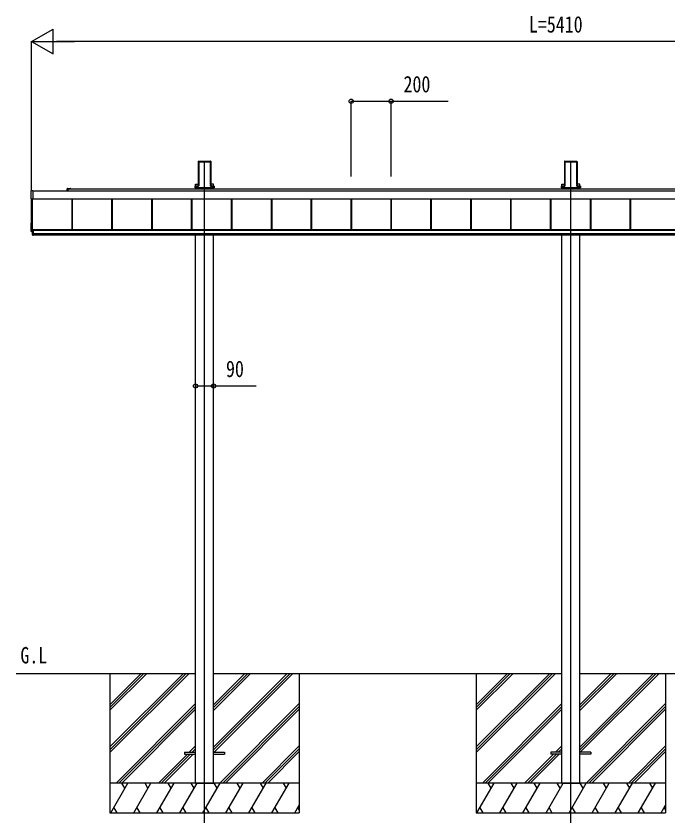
# Model space of a CAD drawing. Units: millimetres, scale not verified. Extents: x -10512 to 10512, y -7425 to 7425.
# Drawn here: x -2839 to 429, y -4262 to -215 of the extents above; entities that cross this region are included whole.
import ezdxf
from ezdxf.enums import TextEntityAlignment as Align

# ---------------------------------------------------------------- set-up
doc = ezdxf.new("R2010")
doc.units = ezdxf.units.MM
doc.header["$LTSCALE"] = 30
for name, color, linetype in [('0-2_USER1', 3, 'Continuous'), ('0-3_YKK_12', 2, 'Continuous'), ('0-5_YKK_A1', 4, 'Continuous'), ('0-6_YKK_D', 6, 'Continuous')]:
    doc.layers.add(name, color=color, linetype=linetype)
doc.styles.add('ＭＳ ゴシック', font='')
doc.styles.get('ＭＳ ゴシック').set_extended_font_data('MS Gothic')

msp = doc.modelspace()

# ---------------------------------------------------------------- linework, layer by layer
at = {"layer": '0-3_YKK_12'}
for p, q in [((-1894.45, -4262.5), (-1894.45, -942.47)), ((-57.45, -4262.5), (-57.45, -942.47))]:
    msp.add_line(p, q, dxfattribs=at)
at = {"layer": '0-5_YKK_A1'}
for p, q in [((-1925.7, -947.82), (-1925.7, -1064.49)), ((-1925.34, -941.97), (-1925.69, -947.46)), ((-1924.9, -942.43), (-1925.34, -941.97)), ((-1924.84, -941.5), (-1922.8, -941.5)), ((-1924.84, -941.5), (-1924.4, -941.96)), ((-1924.82, -1058.44), (-1924.82, -943.31)), ((-1924.32, -942.99), (-1924.32, -1058.12)), ((-1922.49, -941.83), (-1922.8, -941.5)), ((-1922.49, -941.83), (-1866.41, -941.83)), ((-1921.95, -944.97), (-1866.95, -944.97)), ((-1921.95, -1066.32), (-1921.95, -944.97)), ((-1866.41, -941.83), (-1866.1, -941.5)), ((-1866.1, -941.5), (-1864.06, -941.5)), ((-1864.58, -1058.12), (-1864.58, -942.99)), ((-1864.5, -941.96), (-1864.06, -941.5)), ((-1864.08, -943.31), (-1864.08, -1058.44)), ((-1863.56, -941.97), (-1864, -942.43)), ((-1863.56, -941.97), (-1863.21, -947.46)), ((-1863.2, -947.82), (-1863.2, -1064.49)), ((-88.7, -947.82), (-88.7, -1064.49)), ((-88.34, -941.97), (-88.69, -947.46)), ((-87.9, -942.43), (-88.34, -941.97)), ((-87.84, -941.5), (-85.8, -941.5)), ((-87.84, -941.5), (-87.4, -941.96)), ((-87.82, -1058.44), (-87.82, -943.31)), ((-87.32, -942.99), (-87.32, -1058.12)), ((-85.49, -941.83), (-85.8, -941.5)), ((-85.49, -941.83), (-29.41, -941.83)), ((-84.95, -944.97), (-29.95, -944.97)), ((-84.95, -1066.32), (-84.95, -944.97)), ((-29.41, -941.83), (-29.1, -941.5)), ((-29.1, -941.5), (-27.06, -941.5)), ((-27.58, -1058.12), (-27.58, -942.99)), ((-27.5, -941.96), (-27.06, -941.5)), ((-27.08, -943.31), (-27.08, -1058.44)), ((-26.56, -941.97), (-27, -942.43)), ((-26.56, -941.97), (-26.21, -947.46)), ((-26.2, -947.82), (-26.2, -1064.49)), ((-2763.95, -1131.83), (-2763.95, -1090.8)), ((-2755.95, -1091.38), (2641.05, -1091.38)), ((-2582.95, -1091.38), (-2582.95, -1081.41)), ((-2580.45, -1078.91), (-2572.91, -1078.91)), ((-2580.45, -1081.41), (2451.8, -1081.41)), ((-2580.45, -1081.71), (-2580.45, -1091.38)), ((-2566.7, -1081.41), (-2580.15, -1081.41)), ((-2571.99, -1078.91), (-2566.7, -1078.91)), ((-1942.32, -1075.24), (-1942.32, -1075.74)), ((-1942.32, -1075.74), (-1941.86, -1075.74)), ((-1941.86, -1075.24), (-1941.86, -1068.36)), ((-1939.86, -1075.24), (-1941.86, -1075.24)), ((-1939.86, -1075.74), (-1941.86, -1075.74)), ((-1941.85, -1075.24), (-1941.85, -1075.74)), ((-1941.82, -1067.39), (-1926.81, -1067.39)), ((-1939.86, -1068.44), (-1939.86, -1075.24)), ((-1926.28, -1068.44), (-1939.86, -1068.44)), ((-1939.86, -1075.24), (-1849.04, -1075.24)), ((-1939.86, -1075.24), (-1939.86, -1075.74)), ((-1939.86, -1075.74), (-1849.04, -1075.74)), ((-1939.65, -1058.06), (-1925.7, -1058.06)), ((-1939.65, -1067.39), (-1939.65, -1058.06)), ((-1939.65, -1081.41), (-1939.65, -1075.74)), ((-1939.45, -1075.74), (-1939.45, -1081.41)), ((-1938.45, -1075.4), (-1850.45, -1075.4)), ((-1925.71, -1064.84), (-1925.81, -1066.46)), ((-1925.29, -1067.01), (-1924.91, -1060.91)), ((-1924.41, -1060.94), (-1924.79, -1067.04)), ((-1864.11, -1067.04), (-1864.49, -1060.94)), ((-1863.99, -1060.91), (-1863.61, -1067.01)), ((-1849.25, -1058.06), (-1863.2, -1058.06)), ((-1863.19, -1064.84), (-1863.09, -1066.46)), ((-1862.62, -1067.94), (-1849.04, -1067.94)), ((-1849.04, -1068.44), (-1862.62, -1068.44)), ((-1862.09, -1067.39), (-1847.08, -1067.39)), ((-1849.45, -1075.74), (-1849.45, -1081.41)), ((-1849.25, -1067.39), (-1849.25, -1058.06)), ((-1849.25, -1081.41), (-1849.25, -1075.74)), ((-1849.04, -1067.94), (-1849.04, -1068.44)), ((-1849.04, -1075.24), (-1849.04, -1068.44)), ((-1847.05, -1075.24), (-1849.04, -1075.24)), ((-1849.04, -1075.24), (-1849.04, -1075.74)), ((-1847.05, -1075.74), (-1849.04, -1075.74)), ((-1847.05, -1068.36), (-1847.05, -1075.24)), ((-1846.58, -1075.74), (-1847.05, -1075.74)), ((-1847.04, -1075.24), (-1847.04, -1075.74)), ((-1846.58, -1075.24), (-1846.58, -1075.74)), ((-105.32, -1075.24), (-105.32, -1075.74)), ((-105.32, -1075.74), (-104.86, -1075.74)), ((-104.86, -1075.24), (-104.86, -1068.36)), ((-102.86, -1075.24), (-104.86, -1075.24)), ((-102.86, -1075.74), (-104.86, -1075.74)), ((-104.85, -1075.24), (-104.85, -1075.74)), ((-104.82, -1067.39), (-89.81, -1067.39)), ((-102.86, -1068.44), (-102.86, -1075.24)), ((-89.28, -1068.44), (-102.86, -1068.44)), ((-102.86, -1075.24), (-12.04, -1075.24)), ((-102.86, -1075.24), (-102.86, -1075.74)), ((-102.86, -1075.74), (-12.04, -1075.74)), ((-102.65, -1058.06), (-88.7, -1058.06)), ((-102.65, -1067.39), (-102.65, -1058.06)), ((-102.65, -1081.41), (-102.65, -1075.74)), ((-102.45, -1075.74), (-102.45, -1081.41)), ((-101.45, -1075.4), (-13.45, -1075.4)), ((-88.71, -1064.84), (-88.81, -1066.46)), ((-88.29, -1067.01), (-87.91, -1060.91)), ((-87.41, -1060.94), (-87.79, -1067.04)), ((-27.11, -1067.04), (-27.49, -1060.94)), ((-26.99, -1060.91), (-26.61, -1067.01)), ((-12.25, -1058.06), (-26.2, -1058.06)), ((-26.19, -1064.84), (-26.09, -1066.46)), ((-25.62, -1067.94), (-12.04, -1067.94)), ((-12.04, -1068.44), (-25.62, -1068.44)), ((-25.09, -1067.39), (-10.08, -1067.39)), ((-12.45, -1075.74), (-12.45, -1081.41)), ((-12.25, -1067.39), (-12.25, -1058.06)), ((-12.25, -1081.41), (-12.25, -1075.74)), ((-12.04, -1067.94), (-12.04, -1068.44)), ((-12.04, -1075.24), (-12.04, -1068.44)), ((-10.05, -1075.24), (-12.04, -1075.24)), ((-12.04, -1075.24), (-12.04, -1075.74)), ((-10.05, -1075.74), (-12.04, -1075.74)), ((-10.05, -1068.36), (-10.05, -1075.24)), ((-9.58, -1075.74), (-10.05, -1075.74)), ((-10.04, -1075.24), (-10.04, -1075.74)), ((-9.58, -1075.24), (-9.58, -1075.74)), ((-2755.95, -1133.1), (-2763.48, -1132.64)), ((-2762.45, -1294.44), (-2762.45, -1132.7)), ((-2757.45, -1312.47), (-2757.45, -1133.01)), ((-2755.95, -1131.33), (2641.05, -1131.33)), ((-2755.95, -1131.57), (2641.05, -1131.57)), ((-2755.95, -1132.6), (-2755.95, -1133.1)), ((-2558.95, -1285.2), (-2558.95, -1131.57)), ((-2558.55, -1285.2), (-2558.55, -1131.57)), ((-2555.95, -1285.2), (-2555.95, -1131.57)), ((-2358.95, -1285.2), (-2358.95, -1131.57)), ((-2356.35, -1285.2), (-2356.35, -1131.57)), ((-2355.95, -1285.2), (-2355.95, -1131.57)), ((-2158.95, -1285.2), (-2158.95, -1131.57)), ((-2156.35, -1285.2), (-2156.35, -1131.57)), ((-2155.95, -1285.2), (-2155.95, -1131.57)), ((-1958.95, -1285.2), (-1958.95, -1131.57)), ((-1956.35, -1285.2), (-1956.35, -1131.57)), ((-1955.95, -1285.2), (-1955.95, -1131.57)), ((-1758.95, -1285.2), (-1758.95, -1131.57)), ((-1756.35, -1285.2), (-1756.35, -1131.57)), ((-1755.95, -1285.2), (-1755.95, -1131.57)), ((-1558.95, -1285.2), (-1558.95, -1131.57)), ((-1556.35, -1285.2), (-1556.35, -1131.57)), ((-1555.95, -1285.2), (-1555.95, -1131.57)), ((-1358.95, -1285.2), (-1358.95, -1131.57)), ((-1356.35, -1285.2), (-1356.35, -1131.57)), ((-1355.95, -1285.2), (-1355.95, -1131.57)), ((-1158.95, -1285.2), (-1158.95, -1131.57)), ((-1156.35, -1285.2), (-1156.35, -1131.57)), ((-1155.95, -1285.2), (-1155.95, -1131.57)), ((-958.95, -1285.2), (-958.95, -1131.57)), ((-956.35, -1285.2), (-956.35, -1131.57)), ((-955.95, -1285.2), (-955.95, -1131.57)), ((-758.95, -1285.2), (-758.95, -1131.57)), ((-756.35, -1285.2), (-756.35, -1131.57)), ((-755.95, -1285.2), (-755.95, -1131.57)), ((-558.95, -1285.2), (-558.95, -1131.57)), ((-556.35, -1285.2), (-556.35, -1131.57)), ((-555.95, -1285.2), (-555.95, -1131.57)), ((-358.95, -1285.2), (-358.95, -1131.57)), ((-356.35, -1285.2), (-356.35, -1131.57)), ((-355.95, -1285.2), (-355.95, -1131.57)), ((-158.95, -1285.2), (-158.95, -1131.57)), ((-156.35, -1285.2), (-156.35, -1131.57)), ((-155.95, -1285.2), (-155.95, -1131.57)), ((41.05, -1285.2), (41.05, -1131.57)), ((43.65, -1285.2), (43.65, -1131.57)), ((44.05, -1285.2), (44.05, -1131.57)), ((241.05, -1285.2), (241.05, -1131.57)), ((241.05, -1285.2), (241.05, -1131.57)), ((243.65, -1285.2), (243.65, -1131.57)), ((243.65, -1285.2), (243.65, -1131.57)), ((244.05, -1285.2), (244.05, -1131.57)), ((-2763.95, -1294.82), (-2763.95, -1253.79)), ((-2763.48, -1253.3), (-2762.45, -1253.23)), ((-2762.45, -1294.44), (-2757.45, -1294.44)), ((-2757.45, -1284.94), (-2753.95, -1284.94)), ((-2753.95, -1285.2), (2639.05, -1285.2)), ((-2753.95, -1287.21), (2639.05, -1287.21)), ((-2753.95, -1289.01), (2639.05, -1289.01)), ((-2753.95, -1289.01), (2639.05, -1289.01)), ((-2757.45, -1295.99), (-2763.48, -1295.63)), ((-2753.95, -1307.38), (-2757.45, -1307.38)), ((-2757.45, -1314), (-2753.95, -1314)), ((-2753.95, -1305.98), (2639.05, -1305.98)), ((-2753.95, -1312.47), (2639.05, -1312.47)), ((-1939.65, -4062.5), (-1939.65, -1312.47)), ((-1849.25, -4062.5), (-1849.25, -1312.47)), ((-102.65, -4062.5), (-102.65, -1312.47)), ((-12.25, -4062.5), (-12.25, -1312.47)), ((-2839.22, -3512.5), (-1939.65, -3512.5)), ((-2369.31, -3512.5), (-2369.31, -4212.5)), ((-2369.31, -3881.68), (-2000.13, -3512.5)), ((-2369.31, -3895.82), (-1985.99, -3512.5)), ((-2369.31, -3909.96), (-1971.84, -3512.5)), ((-2369.31, -3697.83), (-2183.98, -3512.5)), ((-2369.31, -3683.69), (-2198.12, -3512.5)), ((-2369.31, -3669.55), (-2212.26, -3512.5)), ((-1849.25, -3512.5), (-102.65, -3512.5)), ((-1849.11, -3881.98), (-1479.63, -3512.5)), ((-1849.11, -3896.12), (-1465.49, -3512.5)), ((-1849.11, -3698.13), (-1663.48, -3512.5)), ((-1849.11, -3683.99), (-1677.62, -3512.5)), ((-1849.11, -3669.85), (-1691.76, -3512.5)), ((-1846.85, -3908), (-1451.34, -3512.5)), ((-1419.31, -3512.5), (-1419.31, -4212.5)), ((-532.45, -3512.5), (-532.45, -4212.5)), ((-532.45, -3881.68), (-163.27, -3512.5)), ((-532.45, -3895.82), (-149.13, -3512.5)), ((-532.45, -3909.96), (-134.99, -3512.5)), ((-532.45, -3697.83), (-347.12, -3512.5)), ((-532.45, -3683.69), (-361.26, -3512.5)), ((-532.45, -3669.55), (-375.4, -3512.5)), ((-12.25, -3512.5), (1734.35, -3512.5)), ((-12.25, -3881.98), (357.23, -3512.5)), ((-12.25, -3896.12), (371.37, -3512.5)), ((-12.25, -3698.13), (173.38, -3512.5)), ((-12.25, -3683.99), (159.24, -3512.5)), ((-12.25, -3669.85), (145.1, -3512.5)), ((-9.99, -3908), (385.51, -3512.5)), ((417.55, -3512.5), (417.55, -4212.5)), ((-2338, -4062.5), (-1939.51, -3664.01)), ((-2323.86, -4062.5), (-1939.51, -3678.15)), ((-1817.5, -4062.5), (-1419.31, -3664.31)), ((-1803.36, -4062.5), (-1419.31, -3678.45)), ((-501.14, -4062.5), (-102.65, -3664.01)), ((-487, -4062.5), (-102.65, -3678.15)), ((19.36, -4062.5), (417.55, -3664.31)), ((33.5, -4062.5), (417.55, -3678.45)), ((-2309.71, -4062.5), (-1939.51, -3692.3)), ((-1789.21, -4062.5), (-1419.31, -3692.6)), ((-472.86, -4062.5), (-102.65, -3692.3)), ((47.64, -4062.5), (417.55, -3692.6)), ((-1971.37, -3908), (-1939.51, -3876.14)), ((-1605.37, -4062.5), (-1419.31, -3876.44)), ((-134.51, -3908), (-102.65, -3876.14)), ((231.49, -4062.5), (417.55, -3876.44)), ((-2125.87, -4062.5), (-1980.37, -3917)), ((-2111.72, -4062.5), (-1966.22, -3917)), ((-2097.58, -4062.5), (-1952.08, -3917)), ((-1994.51, -3908), (-1994.51, -3917)), ((-1994.51, -3908), (-1939.51, -3908)), ((-1994.51, -3917), (-1939.51, -3917)), ((-1957.22, -3908), (-1939.51, -3890.28)), ((-1943.08, -3908), (-1939.51, -3904.43)), ((-1849.51, -3908), (-1794.51, -3908)), ((-1849.51, -3917), (-1794.51, -3917)), ((-1794.51, -3908), (-1794.51, -3917)), ((-1591.22, -4062.5), (-1419.31, -3890.58)), ((-1577.08, -4062.5), (-1419.31, -3904.73)), ((-289.01, -4062.5), (-143.51, -3917)), ((-274.87, -4062.5), (-129.37, -3917)), ((-260.72, -4062.5), (-115.22, -3917)), ((-157.65, -3908), (-157.65, -3917)), ((-102.65, -3908), (-157.65, -3908)), ((-102.65, -3917), (-157.65, -3917)), ((-120.37, -3908), (-102.65, -3890.28)), ((-106.22, -3908), (-102.65, -3904.43)), ((42.35, -3908), (-12.65, -3908)), ((42.35, -3917), (-12.65, -3917)), ((42.35, -3908), (42.35, -3917)), ((245.63, -4062.5), (417.55, -3890.58)), ((259.78, -4062.5), (417.55, -3904.73)), ((-1419.31, -4062.5), (-2369.31, -4062.5)), ((-2365.03, -4212.5), (-2278.43, -4062.5)), ((-2293.43, -4088.48), (-2308.43, -4062.5)), ((-2249.56, -4212.5), (-2162.96, -4062.5)), ((-2177.96, -4088.48), (-2192.96, -4062.5)), ((-2134.09, -4212.5), (-2047.49, -4062.5)), ((-2062.49, -4088.48), (-2077.49, -4062.5)), ((-2018.62, -4212.5), (-1932.02, -4062.5)), ((-1947.02, -4088.48), (-1962.02, -4062.5)), ((-1939.65, -4062.5), (-1849.25, -4062.5)), ((-1903.15, -4212.5), (-1816.55, -4062.5)), ((-1831.55, -4088.48), (-1846.55, -4062.5)), ((-1787.68, -4212.5), (-1701.08, -4062.5)), ((-1716.08, -4088.48), (-1731.08, -4062.5)), ((-1672.21, -4212.5), (-1585.61, -4062.5)), ((-1615.61, -4062.5), (-1600.61, -4088.48)), ((-1556.74, -4212.5), (-1470.14, -4062.5)), ((-1500.14, -4062.5), (-1485.14, -4088.48)), ((417.55, -4062.5), (-532.45, -4062.5)), ((-528.17, -4212.5), (-441.57, -4062.5)), ((-456.57, -4088.48), (-471.57, -4062.5)), ((-412.7, -4212.5), (-326.1, -4062.5)), ((-341.1, -4088.48), (-356.1, -4062.5)), ((-297.23, -4212.5), (-210.63, -4062.5)), ((-225.63, -4088.48), (-240.63, -4062.5)), ((-181.76, -4212.5), (-95.16, -4062.5)), ((-110.16, -4088.48), (-125.16, -4062.5)), ((-102.65, -4062.5), (-12.25, -4062.5)), ((-66.29, -4212.5), (20.31, -4062.5)), ((5.31, -4088.48), (-9.69, -4062.5)), ((49.18, -4212.5), (135.78, -4062.5)), ((120.78, -4088.48), (105.78, -4062.5)), ((164.65, -4212.5), (251.25, -4062.5)), ((221.25, -4062.5), (236.25, -4088.48)), ((280.12, -4212.5), (366.72, -4062.5)), ((336.72, -4062.5), (351.72, -4088.48)), ((-2350.03, -4186.52), (-2335.04, -4212.5)), ((-2234.56, -4186.52), (-2219.56, -4212.5)), ((-2119.09, -4186.52), (-2104.09, -4212.5)), ((-2003.62, -4186.52), (-1988.62, -4212.5)), ((-1888.15, -4186.52), (-1873.15, -4212.5)), ((-1772.68, -4186.52), (-1757.68, -4212.5)), ((-1657.21, -4186.52), (-1642.21, -4212.5)), ((-1541.74, -4186.52), (-1526.74, -4212.5)), ((-1441.27, -4212.5), (-1419.31, -4174.46)), ((-1426.27, -4186.52), (-1419.31, -4198.58)), ((-513.18, -4186.52), (-498.18, -4212.5)), ((-397.71, -4186.52), (-382.71, -4212.5)), ((-282.24, -4186.52), (-267.24, -4212.5)), ((-166.76, -4186.52), (-151.76, -4212.5)), ((-51.29, -4186.52), (-36.3, -4212.5)), ((64.18, -4186.52), (79.17, -4212.5)), ((179.65, -4186.52), (194.64, -4212.5)), ((295.11, -4186.52), (310.11, -4212.5)), ((395.59, -4212.5), (417.55, -4174.46)), ((410.58, -4186.52), (417.55, -4198.58)), ((-2369.31, -4212.5), (-1419.31, -4212.5)), ((-532.45, -4212.5), (417.55, -4212.5))]:
    msp.add_line(p, q, dxfattribs=at)
for points in [[(-2763.48, -1090.31), (-2755.95, -1089.85), (-2755.95, -1090.35), (-2755.95, -1132.6)], [(-1942.32, -1067.89), (-1942.32, -1075.24), (-1941.86, -1075.24)], [(-1939.86, -1068.44), (-1939.86, -1067.94), (-1926.28, -1067.94)], [(-1846.58, -1067.89), (-1846.58, -1075.24), (-1847.05, -1075.24)], [(-105.32, -1067.89), (-105.32, -1075.24), (-104.86, -1075.24)], [(-102.86, -1068.44), (-102.86, -1067.94), (-89.28, -1067.94)], [(-9.58, -1067.89), (-9.58, -1075.24), (-10.05, -1075.24)], [(-2757.45, -1284.94), (-2757.45, -1307.38), (-2757.45, -1314)], [(-2754.45, -1284.94), (-2754.45, -1307.38), (-2754.45, -1314)], [(-2753.95, -1284.94), (-2753.95, -1307.38), (-2753.95, -1314)]]:
    msp.add_lwpolyline(points, dxfattribs=at)
for centre, radius, start, end in [((-2763.45, -1090.8), 0.497, 93.16944, 179.94772), ((-2580.45, -1081.41), 2.5, 90, 180), ((-2580.15, -1081.71), 0.3, 90, 180), ((-2572.91, -1079.11), 0.2, 23.57818, 90), ((-2572.45, -1078.91), 0.3, 203.57818, 336.42182), ((-2571.99, -1079.11), 0.2, 90, 156.42182), ((-2566.7, -1080.16), 1.25, 270, 90), ((-1941.35, -1068.36), 0.501, 90.24971, 179.75029), ((-1847.55, -1068.36), 0.501, 0.24971, 89.75029), ((-104.35, -1068.36), 0.501, 90.24971, 179.75029), ((-10.55, -1068.36), 0.501, 0.24971, 89.75029), ((-2763.08, -1131.86), 0.873, 177.74142, 242.53793), ((-2763.45, -1253.79), 0.497, 93.16944, 179.94772), ((-2763.08, -1294.85), 0.873, 177.74142, 242.53793)]:
    msp.add_arc(centre, radius, start, end, dxfattribs=at)
for centre, major_axis, ratio, start_param, end_param in [((-1925.66, -947.46), (0.031, 0.5), 0.061627, 1.5746234, 2.3600215), ((-1924.84, -942), (0.346, -0.364), 0.996462, 2.3838095, 3.8892836), ((-1925.13, -945.47), (0.22, 3.04), 0.070684, 5.5043854, 6.2286971), ((-1924.63, -945.5), (0.22, 3.54), 0.060877, 5.5025319, 6.2268436), ((-1864.27, -945.5), (-0.22, 3.54), 0.060877, 0.0563417, 0.7806534), ((-1863.77, -945.47), (-0.22, 3.04), 0.070684, 0.0544883, 0.7787999), ((-1864.06, -942), (-0.346, -0.364), 0.996462, 2.3939017, 3.8993758), ((-1863.24, -947.46), (-0.031, 0.5), 0.061627, 3.9231638, 4.7085619), ((-88.66, -947.46), (0.031, 0.5), 0.061627, 1.5746234, 2.3600215), ((-87.84, -942), (0.346, -0.364), 0.996462, 2.3838095, 3.8892836), ((-88.13, -945.47), (0.22, 3.04), 0.070684, 5.5043854, 6.2286971), ((-87.63, -945.5), (0.22, 3.54), 0.060877, 5.5025319, 6.2268436), ((-27.27, -945.5), (-0.22, 3.54), 0.060877, 0.0563417, 0.7806534), ((-26.77, -945.47), (-0.22, 3.04), 0.070684, 0.0544883, 0.7787999), ((-27.06, -942), (-0.346, -0.364), 0.996462, 2.3939017, 3.8993758), ((-26.24, -947.46), (-0.031, 0.5), 0.061627, 3.9231638, 4.7085619), ((-1941.82, -1067.89), (0.355, -0.355), 0.99628, 2.358058, 3.9251274), ((-1939.86, -1068.35), (2, 0), 0.045872, 3.2026792, 4.712389), ((-1939.86, -1067.85), (1.5, 0), 0.061163, 3.2026792, 4.712389), ((-1926.81, -1066.39), (0.691, -0.728), 0.996462, 5.5254021, 7.0308762), ((-1926.29, -1066.94), (-0.693, 0.73), 0.992955, 2.3838095, 3.8892836), ((-1926.29, -1066.94), (1.04, -1.09), 0.996462, 5.5254021, 7.0308762), ((-1925.74, -1064.84), (0.031, 0.5), 0.061627, 4.716216, 5.5016142), ((-1925.13, -1060.91), (0.22, 3.5), 0.061627, 4.716216, 5.5016142), ((-1924.63, -1060.94), (0.22, 4), 0.053972, 4.7153191, 5.5007173), ((-1864.27, -1060.94), (-0.22, 4), 0.053972, 0.782468, 1.5678662), ((-1862.61, -1066.94), (-1.04, -1.09), 0.996462, 5.5354944, 7.0409685), ((-1863.77, -1060.91), (-0.22, 3.5), 0.061627, 0.7815711, 1.5669693), ((-1862.61, -1066.94), (0.693, 0.73), 0.992955, 2.3939017, 3.8993758), ((-1863.16, -1064.84), (-0.031, 0.5), 0.061627, 0.7815711, 1.5669693), ((-1862.09, -1066.39), (-0.691, -0.728), 0.996462, 5.5354944, 7.0409685), ((-1849.04, -1067.85), (1.5, 0), 0.061163, 4.712389, 6.2220988), ((-1849.04, -1068.35), (2, 0), 0.045872, 4.712389, 6.2220988), ((-1847.08, -1067.89), (-0.355, -0.355), 0.99628, 2.358058, 3.9251274), ((-104.82, -1067.89), (0.355, -0.355), 0.99628, 2.358058, 3.9251274), ((-102.86, -1068.35), (2, 0), 0.045872, 3.2026792, 4.712389), ((-102.86, -1067.85), (1.5, 0), 0.061163, 3.2026792, 4.712389), ((-89.81, -1066.39), (0.691, -0.728), 0.996462, 5.5254021, 7.0308762), ((-89.29, -1066.94), (-0.693, 0.73), 0.992955, 2.3838095, 3.8892836), ((-89.29, -1066.94), (1.04, -1.09), 0.996462, 5.5254021, 7.0308762), ((-88.74, -1064.84), (0.031, 0.5), 0.061627, 4.716216, 5.5016142), ((-88.13, -1060.91), (0.22, 3.5), 0.061627, 4.716216, 5.5016142), ((-87.63, -1060.94), (0.22, 4), 0.053972, 4.7153191, 5.5007173), ((-27.27, -1060.94), (-0.22, 4), 0.053972, 0.782468, 1.5678662), ((-25.61, -1066.94), (-1.04, -1.09), 0.996462, 5.5354944, 7.0409685), ((-26.77, -1060.91), (-0.22, 3.5), 0.061627, 0.7815711, 1.5669693), ((-25.61, -1066.94), (0.693, 0.73), 0.992955, 2.3939017, 3.8993758), ((-26.16, -1064.84), (-0.031, 0.5), 0.061627, 0.7815711, 1.5669693), ((-25.09, -1066.39), (-0.691, -0.728), 0.996462, 5.5354944, 7.0409685), ((-12.04, -1067.85), (1.5, 0), 0.061163, 4.712389, 6.2220988), ((-12.04, -1068.35), (2, 0), 0.045872, 4.712389, 6.2220988), ((-10.08, -1067.89), (-0.355, -0.355), 0.99628, 2.358058, 3.9251274)]:
    msp.add_ellipse(centre, major_axis=major_axis, ratio=ratio, start_param=start_param, end_param=end_param, dxfattribs=at)
at = {"layer": '0-6_YKK_D'}
for p, q in [((-2762.45, -341.83), (-2654.2, -279.33)), ((-2654.2, -404.33), (-2654.2, -279.33)), ((-2762.45, -1090.41), (-2762.45, -340.83)), ((-2762.45, -341.83), (-2654.2, -404.33)), ((-2762.45, -341.83), (-2545.94, -341.83)), ((2522.55, -341.83), (-2637.45, -341.83)), ((-1158.95, -1018.93), (-1158.95, -640.83)), ((-958.95, -1018.93), (-958.95, -640.83))]:
    msp.add_line(p, q, dxfattribs=at)
for points in [[(-1158.95, -641.83), (-958.95, -641.83), (-672.45, -641.83)], [(-1939.65, -2070.43), (-1849.25, -2070.43), (-1634.75, -2070.43)]]:
    msp.add_lwpolyline(points, dxfattribs=at)
for centre in [(-1158.95, -641.83), (-958.95, -641.83), (-1939.65, -2070.43), (-1849.25, -2070.43)]:
    msp.add_circle(centre, 10.62, dxfattribs=at)

# ---------------------------------------------------------------- texts
at = {"layer": '0-2_USER1', "style": 'ＭＳ ゴシック', "width": 0.8}
msp.add_text('G.L', height=82.48, dxfattribs=at).set_placement((-2817.74, -3487.19), align=Align.BOTTOM_LEFT)
at = {"layer": '0-6_YKK_D', "style": 'ＭＳ ゴシック', "width": 0.8}
for s, p in [('L=5410', (-267.45, -321.83)), ('200', (-896.45, -621.83)), ('90', (-1786.75, -2050.43))]:
    msp.add_text(s, height=82.48, dxfattribs=at).set_placement(p, align=Align.BOTTOM_LEFT)

doc.saveas('drawing.dxf')
